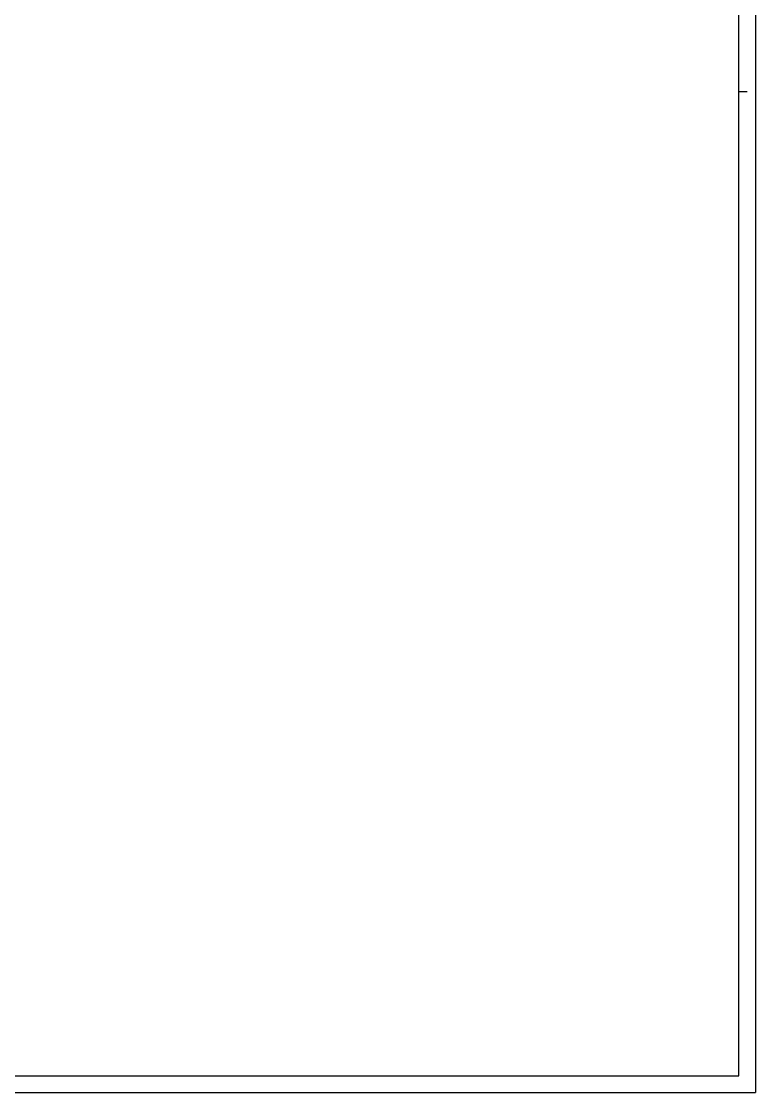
# Model space of a CAD drawing. Header units: millimetres. Extents: x 0 to 2102, y 0 to 1485.
# Drawn here: x 1558 to 2102, y 0 to 795 of the extents above; entities that cross this region are included whole.
import ezdxf

# ---------------------------------------------------------------- set-up
doc = ezdxf.new("R2010")
doc.units = ezdxf.units.MM
doc.header["$LTSCALE"] = 115.6375
doc.layers.get('0').update_dxf_attribs({"linetype": 'CONTINUOUS', "true_color": 0xffffff})

msp = doc.modelspace()

# ---------------------------------------------------------------- linework, layer by layer
at = {"color": 4, "linetype": 'CONTINUOUS', "true_color": 0x00ffff}
for p in [(2102.5, 1485), (0, 0)]:
    msp.add_line(p, (2102.5, 0), dxfattribs=at)
at = {"color": 7, "linetype": 'CONTINUOUS', "true_color": 0xffffff}
for p, q in [((2090, 12.5), (2090, 1472.5)), ((2096.25, 742.5), (2090, 742.5)), ((12.5, 12.5), (2090, 12.5))]:
    msp.add_line(p, q, dxfattribs=at)

doc.saveas('drawing.dxf')
